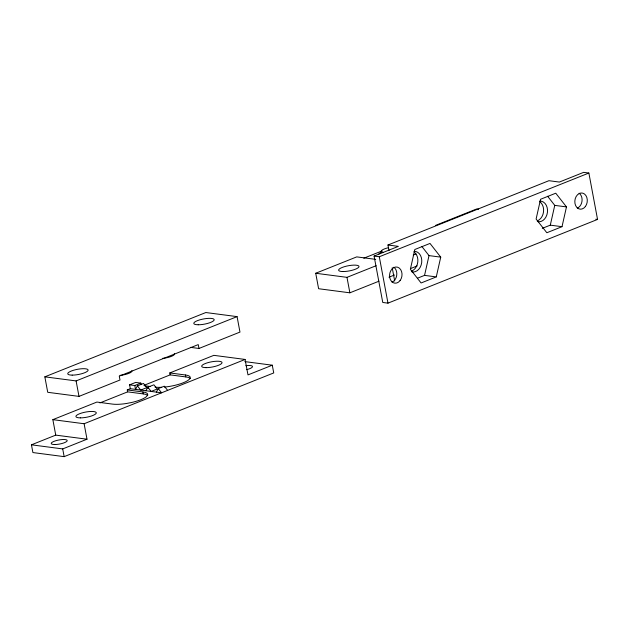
<?xml version="1.0" encoding="UTF-8"?>
<svg xmlns="http://www.w3.org/2000/svg" width="629" height="629" viewBox="0 0 629 629"><rect width="100%" height="100%" fill="white"/><g stroke="black" fill="none" stroke-linecap="round" stroke-linejoin="round"><path stroke-width="0.94" d="M417.404 278.23L424.551 275.376L429.009 255.602L421.862 246.466M436.274 276.909L440.732 257.143L430.008 243.431L414.826 249.501L410.36 269.275L421.092 282.979L436.274 276.909L424.551 275.376M542.261 228.358L550.296 225.151L554.754 205.376L547.607 196.24M562.019 226.684L566.477 206.91L555.753 193.205L540.57 199.267L536.105 219.041L546.837 232.754L562.019 226.684L550.296 225.151M148.538 387.881L146.801 387.653L143.475 383.446L137.397 385.868L135.518 389.398L134.795 385.53L129.582 384.846L130.305 388.714L161.567 392.803L158.241 388.596L164.311 386.175L167.644 390.381M145.936 390.758L147.815 387.236L153.893 384.806L157.219 389.013L151.149 391.442L147.815 387.236M156.354 392.119L158.241 388.596M198.968 348.466L198.245 344.598L119.274 376.142L119.997 380.01L78.995 396.388L47.733 392.299L44.84 376.834L205.817 312.534L237.078 316.623L239.971 332.088L198.968 348.466L190.445 347.35M378.98 281.194L349.873 292.815L318.612 288.727L315.719 273.261L356.722 256.884L375.67 259.36M435.693 225.339L476.696 208.962L478.59 209.205M387.959 245.003L548.936 180.696L559.362 182.064L583.657 172.354L588.87 173.038L597.55 219.427L387.975 303.147L382.762 302.463L374.082 256.074L398.385 246.364L387.959 245.003L389.021 250.68M363.798 258.212L381.952 250.963M374.082 256.074L379.295 256.75L588.87 173.038M44.84 376.834L76.101 380.922L237.078 316.623M315.719 273.261L346.98 277.35L376.142 265.705M413.214 255.052L415.942 253.959M388.981 277.192L394.438 275.015M410.808 268.473L417.176 265.933M129.582 384.846L135.66 382.424L140.865 383.1L141.155 384.649M134.795 385.53L140.865 383.1M52.852 419.653L84.113 423.742L87.006 439.207L55.745 435.119L52.852 419.653L96.897 402.057L112.528 404.109A20.332 5.158 -10.6 0 0 126.185 403.535L131.398 402.544A20.332 5.158 -10.6 0 0 146.588 396.482L147.658 394.957A20.332 5.158 -10.6 0 0 142.901 391.969L127.27 389.925L127.632 391.859L143.263 393.903A20.332 5.158 -10.6 0 1 147.736 395.57M127.27 389.925L130.305 388.714M190.265 378.587A20.332 5.158 -10.6 0 0 185.783 376.92L170.152 374.876L169.791 372.942L213.829 355.346L245.09 359.442L247.983 374.9L272.286 365.197L273.733 372.926L64.158 456.646L32.897 452.558L31.45 444.821L55.745 435.119M99.94 402.922L127.632 391.859M144.245 385.223L170.152 374.876M146.801 387.653L140.723 390.074L137.397 385.868M84.113 423.742L245.09 359.442M31.45 444.821L62.711 448.917L87.006 439.207M554.754 205.376L566.477 206.91M595.812 219.199L597.55 219.427M429.009 255.602L440.732 257.143M244.815 361.604L272.286 365.197M169.791 372.942L185.421 374.986A20.332 5.158 -10.6 0 1 186.986 380.993A20.332 5.158 -10.6 0 1 164.421 387.087M144.017 385.679L150.449 386.521M392.213 267.726L394.697 280.982M379.295 256.75L387.975 303.147M346.98 277.35L349.873 292.815M185.421 374.986L185.783 376.92M142.901 391.969L143.263 393.903M76.101 380.922L78.995 396.388M62.711 448.917L64.158 456.646M414.094 252.001A10.371 7.918 -82.5 0 1 417.782 262.073A10.371 7.918 -82.5 0 1 411.767 271.02M539.792 201.115A10.371 7.918 -82.5 0 1 547.434 212.358A10.371 7.918 -82.5 0 1 537.3 221.526M539.839 201.775A10.371 7.918 -82.5 0 1 543.527 211.847A10.371 7.918 -82.5 0 1 537.512 220.787M414.047 251.348A10.371 7.918 -82.5 0 1 421.689 262.584A10.371 7.918 -82.5 0 1 411.555 271.759M393.848 267.231A8.13 6.204 -82.5 0 1 396.742 275.132A8.13 6.204 -82.5 0 1 392.024 282.146M579.12 193.221A8.13 6.204 -82.5 0 1 582.014 201.123A8.13 6.204 -82.5 0 1 577.296 208.136M383.383 252.449A9.152 2.319 -10.6 0 1 388.557 247.684M378.587 254.501A12.399 3.145 -10.6 0 1 382.039 251.899M131.807 370.638A9.152 2.319 -10.6 0 1 119.966 375.364M174.327 353.655A9.152 2.319 -10.6 0 1 162.486 358.381M245.805 365.708A8.13 2.06 -10.6 0 1 252.496 366.495A8.13 2.06 -10.6 0 1 246.662 369.648M161.661 387.291A20.332 5.158 -10.6 0 1 155.048 387.118M400.075 280.581A8.13 6.204 -82.5 0 0 397.567 267.183A8.13 6.204 -82.5 0 0 389.713 277.523A8.13 6.204 -82.5 0 0 400.075 280.581M585.347 206.571A8.13 6.204 -82.5 0 0 582.847 193.174A8.13 6.204 -82.5 0 0 574.985 203.513A8.13 6.204 -82.5 0 0 585.347 206.571M343.049 271.547A10.371 2.634 -10.6 0 0 358.986 266.759A10.371 2.634 -10.6 0 0 344.401 266.688A10.371 2.634 -10.6 0 0 343.049 271.547M198.221 324.768A10.371 2.634 -10.6 0 0 214.159 319.98A10.371 2.634 -10.6 0 0 199.574 319.909A10.371 2.634 -10.6 0 0 198.221 324.768M72.178 375.12A10.371 2.634 -10.6 0 0 88.107 370.332A10.371 2.634 -10.6 0 0 73.522 370.261A10.371 2.634 -10.6 0 0 72.178 375.12M80.339 417.876A10.371 2.634 -10.6 0 0 96.276 413.088A10.371 2.634 -10.6 0 0 81.691 413.017A10.371 2.634 -10.6 0 0 80.339 417.876M54.707 444.538A8.13 2.06 -10.6 0 0 67.209 440.78A8.13 2.06 -10.6 0 0 55.769 440.732A8.13 2.06 -10.6 0 0 54.707 444.538M206.084 367.643A10.371 2.634 -10.6 0 0 222.021 362.854A10.371 2.634 -10.6 0 0 207.436 362.791A10.371 2.634 -10.6 0 0 206.084 367.643"/></g></svg>
